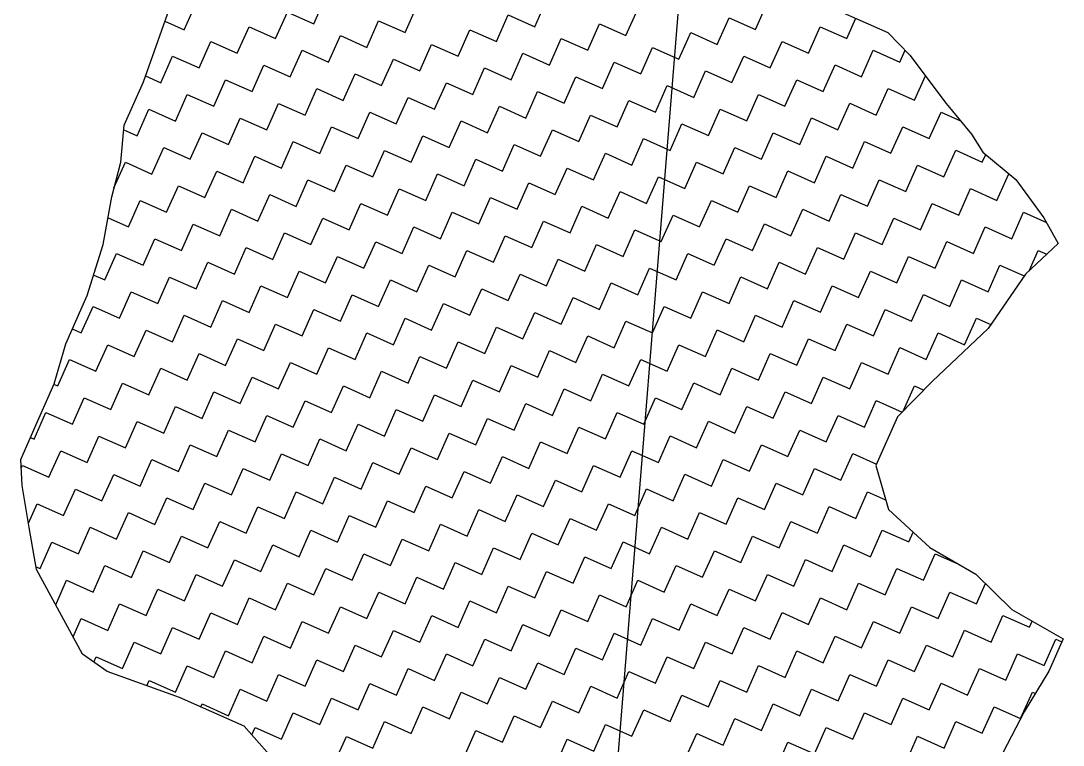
# Model space of a CAD drawing. Header units: metres. Extents: x 279553 to 281500, y 2029848 to 2031565.
# Drawn here: x 279960.3 to 280187.4, y 2030574.2 to 2030732 of the extents above; entities that cross this region are included whole.
import ezdxf

# ---------------------------------------------------------------- set-up
doc = ezdxf.new("R2010")
doc.units = ezdxf.units.M
doc.header["$MEASUREMENT"] = 0
doc.layers.add('POLY_HATCH', color=12, linetype='Continuous')
doc.layers.add('POLY_PARCEL', color=6, linetype='Continuous')

msp = doc.modelspace()

# ---------------------------------------------------------------- linework, layer by layer
at = {"layer": 'POLY_HATCH', "linetype": 'Continuous'}
for p, q in [((279995.95, 2030730.04), (279998.52, 2030735.82)), ((280024.18, 2030731.33), (280026.75, 2030737.1)), ((280072.3, 2030730.69), (280074.86, 2030736.47)), ((280120.42, 2030730.06), (280122.98, 2030735.83)), ((280015.84, 2030728.12), (280018.41, 2030733.89)), ((280018.41, 2030733.89), (280024.18, 2030731.33)), ((280044.07, 2030729.41), (280046.64, 2030735.18)), ((280063.96, 2030727.48), (280066.52, 2030733.26)), ((280066.52, 2030733.26), (280072.3, 2030730.69)), ((280092.19, 2030728.77), (280094.75, 2030734.54)), ((279991.74, 2030731.91), (279995.95, 2030730.04)), ((280035.73, 2030726.2), (280038.3, 2030731.97)), ((280038.3, 2030731.97), (280044.07, 2030729.41)), ((280083.85, 2030725.56), (280086.41, 2030731.33)), ((280086.41, 2030731.33), (280092.19, 2030728.77)), ((280112.08, 2030726.85), (280114.64, 2030732.62)), ((280114.64, 2030732.62), (280120.42, 2030730.06)), ((280140.3, 2030728.13), (280142.26, 2030732.54)), ((280007.5, 2030724.91), (280010.07, 2030730.68)), ((280010.07, 2030730.68), (280015.84, 2030728.12)), ((280027.39, 2030722.99), (280029.96, 2030728.76)), ((280029.96, 2030728.76), (280035.73, 2030726.2)), ((280055.62, 2030724.27), (280058.18, 2030730.05)), ((280058.18, 2030730.05), (280063.96, 2030727.48)), ((280103.74, 2030723.64), (280106.3, 2030729.41)), ((280106.3, 2030729.41), (280112.08, 2030726.85)), ((280131.96, 2030724.92), (280134.53, 2030730.7)), ((280134.53, 2030730.7), (280140.3, 2030728.13)), ((279999.16, 2030721.7), (280001.73, 2030727.48)), ((280001.73, 2030727.48), (280007.5, 2030724.91)), ((280047.28, 2030721.07), (280049.84, 2030726.84)), ((280049.84, 2030726.84), (280055.62, 2030724.27)), ((280075.51, 2030722.35), (280078.07, 2030728.13)), ((280078.07, 2030728.13), (280083.85, 2030725.56)), ((280123.62, 2030721.72), (280126.19, 2030727.49)), ((280126.19, 2030727.49), (280131.96, 2030724.92)), ((279990.82, 2030718.49), (279993.39, 2030724.27)), ((279993.39, 2030724.27), (279999.16, 2030721.7)), ((280019.05, 2030719.78), (280021.62, 2030725.55)), ((280021.62, 2030725.55), (280027.39, 2030722.99)), ((280067.17, 2030719.14), (280069.73, 2030724.92)), ((280069.73, 2030724.92), (280075.51, 2030722.35)), ((280095.4, 2030720.43), (280097.96, 2030726.2)), ((280097.96, 2030726.2), (280103.74, 2030723.64)), ((280115.28, 2030718.51), (280117.85, 2030724.28)), ((280117.85, 2030724.28), (280123.62, 2030721.72)), ((280143.51, 2030719.79), (280146.08, 2030725.57)), ((280146.08, 2030725.57), (280151.85, 2030723)), ((280151.85, 2030723), (280152.99, 2030725.57)), ((280010.71, 2030716.57), (280013.28, 2030722.34)), ((280013.28, 2030722.34), (280019.05, 2030719.78)), ((280038.94, 2030717.86), (280041.5, 2030723.63)), ((280041.5, 2030723.63), (280047.28, 2030721.07)), ((280087.06, 2030717.22), (280089.62, 2030722.99)), ((280089.62, 2030722.99), (280095.4, 2030720.43)), ((280135.17, 2030716.58), (280137.74, 2030722.36)), ((280137.74, 2030722.36), (280143.51, 2030719.79)), ((279987.5, 2030719.97), (279990.82, 2030718.49)), ((280030.6, 2030714.65), (280033.16, 2030720.42)), ((280033.16, 2030720.42), (280038.94, 2030717.86)), ((280058.83, 2030715.93), (280061.39, 2030721.71)), ((280061.39, 2030721.71), (280067.17, 2030719.14)), ((280078.72, 2030714.01), (280081.28, 2030719.79)), ((280081.28, 2030719.79), (280087.06, 2030717.22)), ((280106.94, 2030715.3), (280109.51, 2030721.07)), ((280109.51, 2030721.07), (280115.28, 2030718.51)), ((280155.06, 2030714.66), (280157.43, 2030719.99)), ((280002.37, 2030713.36), (280004.94, 2030719.14)), ((280004.94, 2030719.14), (280010.71, 2030716.57)), ((280022.26, 2030711.44), (280024.83, 2030717.21)), ((280024.83, 2030717.21), (280030.6, 2030714.65)), ((280050.49, 2030712.73), (280053.05, 2030718.5)), ((280053.05, 2030718.5), (280058.83, 2030715.93)), ((280098.6, 2030712.09), (280101.17, 2030717.86)), ((280101.17, 2030717.86), (280106.94, 2030715.3)), ((280126.83, 2030713.38), (280129.4, 2030719.15)), ((280129.4, 2030719.15), (280135.17, 2030716.58)), ((280146.72, 2030711.45), (280149.29, 2030717.23)), ((280149.29, 2030717.23), (280155.06, 2030714.66)), ((279994.03, 2030710.15), (279996.6, 2030715.93)), ((279996.6, 2030715.93), (280002.37, 2030713.36)), ((280042.15, 2030709.52), (280044.71, 2030715.29)), ((280044.71, 2030715.29), (280050.49, 2030712.73)), ((280070.38, 2030710.8), (280072.94, 2030716.58)), ((280072.94, 2030716.58), (280078.72, 2030714.01)), ((280118.49, 2030710.17), (280121.06, 2030715.94)), ((280121.06, 2030715.94), (280126.83, 2030713.38)), ((279985.69, 2030706.94), (279988.26, 2030712.72)), ((279988.26, 2030712.72), (279994.03, 2030710.15)), ((280013.92, 2030708.23), (280016.49, 2030714)), ((280016.49, 2030714), (280022.26, 2030711.44)), ((280062.04, 2030707.59), (280064.6, 2030713.37)), ((280064.6, 2030713.37), (280070.38, 2030710.8)), ((280090.27, 2030708.88), (280092.83, 2030714.65)), ((280092.83, 2030714.65), (280098.6, 2030712.09)), ((280110.15, 2030706.96), (280112.72, 2030712.73)), ((280112.72, 2030712.73), (280118.49, 2030710.17)), ((280138.38, 2030708.24), (280140.95, 2030714.02)), ((280140.95, 2030714.02), (280146.72, 2030711.45)), ((280005.58, 2030705.02), (280008.15, 2030710.8)), ((280008.15, 2030710.8), (280013.92, 2030708.23)), ((280033.81, 2030706.31), (280036.37, 2030712.08)), ((280036.37, 2030712.08), (280042.15, 2030709.52)), ((280081.93, 2030705.67), (280084.49, 2030711.45)), ((280084.49, 2030711.45), (280090.27, 2030708.88)), ((280130.04, 2030705.04), (280132.61, 2030710.81)), ((280132.61, 2030710.81), (280138.38, 2030708.24)), ((280158.27, 2030706.32), (280160.84, 2030712.1)), ((280160.84, 2030712.1), (280165.06, 2030710.22)), ((279982.77, 2030708.24), (279985.69, 2030706.94)), ((280025.47, 2030703.1), (280028.03, 2030708.87)), ((280028.03, 2030708.87), (280033.81, 2030706.31)), ((280053.7, 2030704.39), (280056.26, 2030710.16)), ((280056.26, 2030710.16), (280062.04, 2030707.59)), ((280073.59, 2030702.46), (280076.15, 2030708.24)), ((280076.15, 2030708.24), (280081.93, 2030705.67)), ((280101.81, 2030703.75), (280104.38, 2030709.52)), ((280104.38, 2030709.52), (280110.15, 2030706.96)), ((280149.93, 2030703.11), (280152.5, 2030708.89)), ((280152.5, 2030708.89), (280158.27, 2030706.32)), ((279997.24, 2030701.81), (279999.81, 2030707.59)), ((279999.81, 2030707.59), (280005.58, 2030705.02)), ((280045.36, 2030701.18), (280047.92, 2030706.95)), ((280047.92, 2030706.95), (280053.7, 2030704.39)), ((280093.47, 2030700.54), (280096.04, 2030706.31)), ((280096.04, 2030706.31), (280101.81, 2030703.75)), ((280121.7, 2030701.83), (280124.27, 2030707.6)), ((280124.27, 2030707.6), (280130.04, 2030705.04)), ((279988.9, 2030698.6), (279991.47, 2030704.38)), ((279991.47, 2030704.38), (279997.24, 2030701.81)), ((280017.13, 2030699.89), (280019.69, 2030705.66)), ((280019.69, 2030705.66), (280025.47, 2030703.1)), ((280037.02, 2030697.97), (280039.58, 2030703.74)), ((280039.58, 2030703.74), (280045.36, 2030701.18)), ((280065.25, 2030699.25), (280067.81, 2030705.03)), ((280067.81, 2030705.03), (280073.59, 2030702.46)), ((280113.36, 2030698.62), (280115.93, 2030704.39)), ((280115.93, 2030704.39), (280121.7, 2030701.83)), ((280141.59, 2030699.9), (280144.16, 2030705.68)), ((280144.16, 2030705.68), (280149.93, 2030703.11)), ((280161.48, 2030697.98), (280164.05, 2030703.76)), ((280164.05, 2030703.76), (280169.82, 2030701.19)), ((280008.79, 2030696.68), (280011.35, 2030702.46)), ((280011.35, 2030702.46), (280017.13, 2030699.89)), ((280056.91, 2030696.05), (280059.47, 2030701.82)), ((280059.47, 2030701.82), (280065.25, 2030699.25)), ((280085.13, 2030697.33), (280087.7, 2030703.11)), ((280087.7, 2030703.11), (280093.47, 2030700.54)), ((280133.25, 2030696.7), (280135.82, 2030702.47)), ((280135.82, 2030702.47), (280141.59, 2030699.9)), ((280169.82, 2030701.19), (280170.57, 2030702.87)), ((279980.63, 2030695.56), (279983.13, 2030701.17)), ((279983.13, 2030701.17), (279988.9, 2030698.6)), ((280000.45, 2030693.47), (280003.01, 2030699.25)), ((280003.01, 2030699.25), (280008.79, 2030696.68)), ((280028.68, 2030694.76), (280031.24, 2030700.53)), ((280031.24, 2030700.53), (280037.02, 2030697.97)), ((280076.79, 2030694.12), (280079.36, 2030699.9)), ((280079.36, 2030699.9), (280085.13, 2030697.33)), ((280105.02, 2030695.41), (280107.59, 2030701.18)), ((280107.59, 2030701.18), (280113.36, 2030698.62)), ((280124.91, 2030693.49), (280127.48, 2030699.26)), ((280127.48, 2030699.26), (280133.25, 2030696.7)), ((280153.14, 2030694.77), (280155.71, 2030700.55)), ((280155.71, 2030700.55), (280161.48, 2030697.98)), ((280020.34, 2030691.55), (280022.9, 2030697.32)), ((280022.9, 2030697.32), (280028.68, 2030694.76)), ((280048.57, 2030692.84), (280051.13, 2030698.61)), ((280051.13, 2030698.61), (280056.91, 2030696.05)), ((280096.68, 2030692.2), (280099.25, 2030697.97)), ((280099.25, 2030697.97), (280105.02, 2030695.41)), ((280144.8, 2030691.56), (280147.37, 2030697.34)), ((280147.37, 2030697.34), (280153.14, 2030694.77)), ((280173.03, 2030692.85), (280175.59, 2030698.62)), ((280175.59, 2030698.62), (280175.7, 2030698.58)), ((279992.11, 2030690.26), (279994.67, 2030696.04)), ((279994.67, 2030696.04), (280000.45, 2030693.47)), ((280040.23, 2030689.63), (280042.79, 2030695.4)), ((280042.79, 2030695.4), (280048.57, 2030692.84)), ((280068.45, 2030690.91), (280071.02, 2030696.69)), ((280071.02, 2030696.69), (280076.79, 2030694.12)), ((280088.34, 2030688.99), (280090.91, 2030694.77)), ((280090.91, 2030694.77), (280096.68, 2030692.2)), ((280116.57, 2030690.28), (280119.14, 2030696.05)), ((280119.14, 2030696.05), (280124.91, 2030693.49)), ((280164.69, 2030689.64), (280167.25, 2030695.42)), ((280167.25, 2030695.42), (280173.03, 2030692.85)), ((279983.77, 2030687.06), (279986.33, 2030692.83)), ((279986.33, 2030692.83), (279992.11, 2030690.26)), ((280012, 2030688.34), (280014.56, 2030694.12)), ((280014.56, 2030694.12), (280020.34, 2030691.55)), ((280060.11, 2030687.71), (280062.68, 2030693.48)), ((280062.68, 2030693.48), (280068.45, 2030690.91)), ((280108.23, 2030687.07), (280110.8, 2030692.84)), ((280110.8, 2030692.84), (280116.57, 2030690.28)), ((280136.46, 2030688.36), (280139.03, 2030694.13)), ((280139.03, 2030694.13), (280144.8, 2030691.56)), ((280156.35, 2030686.43), (280158.91, 2030692.21)), ((280158.91, 2030692.21), (280164.69, 2030689.64)), ((280003.66, 2030685.13), (280006.22, 2030690.91)), ((280006.22, 2030690.91), (280012, 2030688.34)), ((280031.89, 2030686.42), (280034.45, 2030692.19)), ((280034.45, 2030692.19), (280040.23, 2030689.63)), ((280051.77, 2030684.5), (280054.34, 2030690.27)), ((280054.34, 2030690.27), (280060.11, 2030687.71)), ((280080, 2030685.78), (280082.57, 2030691.56)), ((280082.57, 2030691.56), (280088.34, 2030688.99)), ((280128.12, 2030685.15), (280130.69, 2030690.92)), ((280130.69, 2030690.92), (280136.46, 2030688.36)), ((280176.24, 2030684.51), (280178.8, 2030690.28)), ((280178.8, 2030690.28), (280183.8, 2030688.07)), ((279979.33, 2030689.03), (279983.77, 2030687.06)), ((279995.32, 2030681.92), (279997.88, 2030687.7)), ((279997.88, 2030687.7), (280003.66, 2030685.13)), ((280023.55, 2030683.21), (280026.11, 2030688.98)), ((280026.11, 2030688.98), (280031.89, 2030686.42)), ((280071.66, 2030682.57), (280074.23, 2030688.35)), ((280074.23, 2030688.35), (280080, 2030685.78)), ((280099.89, 2030683.86), (280102.46, 2030689.63)), ((280102.46, 2030689.63), (280108.23, 2030687.07)), ((280119.78, 2030681.94), (280122.35, 2030687.71)), ((280122.35, 2030687.71), (280128.12, 2030685.15)), ((280148.01, 2030683.22), (280150.57, 2030689)), ((280150.57, 2030689), (280156.35, 2030686.43)), ((280015.21, 2030680), (280017.77, 2030685.78)), ((280017.77, 2030685.78), (280023.55, 2030683.21)), ((280043.43, 2030681.29), (280046, 2030687.06)), ((280046, 2030687.06), (280051.77, 2030684.5)), ((280091.55, 2030680.65), (280094.12, 2030686.43)), ((280094.12, 2030686.43), (280099.89, 2030683.86)), ((280139.67, 2030680.02), (280142.23, 2030685.79)), ((280142.23, 2030685.79), (280148.01, 2030683.22)), ((280167.9, 2030681.3), (280170.46, 2030687.08)), ((280170.46, 2030687.08), (280176.24, 2030684.51)), ((279986.98, 2030678.72), (279989.54, 2030684.49)), ((279989.54, 2030684.49), (279995.32, 2030681.92)), ((280035.09, 2030678.08), (280037.66, 2030683.85)), ((280037.66, 2030683.85), (280043.43, 2030681.29)), ((280063.32, 2030679.37), (280065.89, 2030685.14)), ((280065.89, 2030685.14), (280071.66, 2030682.57)), ((280083.21, 2030677.44), (280085.78, 2030683.22)), ((280085.78, 2030683.22), (280091.55, 2030680.65)), ((280111.44, 2030678.73), (280114.01, 2030684.5)), ((280114.01, 2030684.5), (280119.78, 2030681.94)), ((280159.56, 2030678.09), (280162.12, 2030683.87)), ((280162.12, 2030683.87), (280167.9, 2030681.3)), ((279978.64, 2030675.51), (279981.2, 2030681.28)), ((279981.2, 2030681.28), (279986.98, 2030678.72)), ((280006.87, 2030676.79), (280009.43, 2030682.57)), ((280009.43, 2030682.57), (280015.21, 2030680)), ((280054.98, 2030676.16), (280057.55, 2030681.93)), ((280057.55, 2030681.93), (280063.32, 2030679.37)), ((280103.1, 2030675.52), (280105.67, 2030681.29)), ((280105.67, 2030681.29), (280111.44, 2030678.73)), ((280131.33, 2030676.81), (280133.89, 2030682.58)), ((280133.89, 2030682.58), (280139.67, 2030680.02)), ((280180.09, 2030677.63), (280182.01, 2030681.95)), ((280182.01, 2030681.95), (280183.86, 2030681.12)), ((279998.53, 2030673.58), (280001.09, 2030679.36)), ((280001.09, 2030679.36), (280006.87, 2030676.79)), ((280026.75, 2030674.87), (280029.32, 2030680.64)), ((280029.32, 2030680.64), (280035.09, 2030678.08)), ((280046.64, 2030672.95), (280049.21, 2030678.72)), ((280049.21, 2030678.72), (280054.98, 2030676.16)), ((280074.87, 2030674.23), (280077.44, 2030680.01)), ((280077.44, 2030680.01), (280083.21, 2030677.44)), ((280122.99, 2030673.6), (280125.55, 2030679.37)), ((280125.55, 2030679.37), (280131.33, 2030676.81)), ((280151.22, 2030674.88), (280153.78, 2030680.66)), ((280153.78, 2030680.66), (280159.56, 2030678.09)), ((280171.11, 2030672.96), (280173.67, 2030678.74)), ((280173.67, 2030678.74), (280178.93, 2030676.4)), ((279976.21, 2030676.59), (279978.64, 2030675.51)), ((280018.41, 2030671.66), (280020.98, 2030677.44)), ((280020.98, 2030677.44), (280026.75, 2030674.87)), ((280066.53, 2030671.03), (280069.1, 2030676.8)), ((280069.1, 2030676.8), (280074.87, 2030674.23)), ((280094.76, 2030672.31), (280097.33, 2030678.09)), ((280097.33, 2030678.09), (280103.1, 2030675.52)), ((280142.88, 2030671.68), (280145.44, 2030677.45)), ((280145.44, 2030677.45), (280151.22, 2030674.88)), ((279990.19, 2030670.38), (279992.75, 2030676.15)), ((279992.75, 2030676.15), (279998.53, 2030673.58)), ((280010.07, 2030668.45), (280012.64, 2030674.23)), ((280012.64, 2030674.23), (280018.41, 2030671.66)), ((280038.3, 2030669.74), (280040.87, 2030675.51)), ((280040.87, 2030675.51), (280046.64, 2030672.95)), ((280086.42, 2030669.1), (280088.99, 2030674.88)), ((280088.99, 2030674.88), (280094.76, 2030672.31)), ((280114.65, 2030670.39), (280117.21, 2030676.16)), ((280117.21, 2030676.16), (280122.99, 2030673.6)), ((280134.54, 2030668.47), (280137.1, 2030674.24)), ((280137.1, 2030674.24), (280142.88, 2030671.68)), ((280162.77, 2030669.75), (280165.33, 2030675.53)), ((280165.33, 2030675.53), (280171.11, 2030672.96)), ((279981.85, 2030667.17), (279984.41, 2030672.94)), ((279984.41, 2030672.94), (279990.19, 2030670.38)), ((280029.96, 2030666.53), (280032.53, 2030672.31)), ((280032.53, 2030672.31), (280038.3, 2030669.74)), ((280058.19, 2030667.82), (280060.76, 2030673.59)), ((280060.76, 2030673.59), (280066.53, 2030671.03)), ((280106.31, 2030667.18), (280108.87, 2030672.96)), ((280108.87, 2030672.96), (280114.65, 2030670.39)), ((280154.43, 2030666.54), (280156.99, 2030672.32)), ((280156.99, 2030672.32), (280162.77, 2030669.75)), ((279973.51, 2030663.96), (279976.07, 2030669.73)), ((279976.07, 2030669.73), (279981.85, 2030667.17)), ((280001.73, 2030665.24), (280004.3, 2030671.02)), ((280004.3, 2030671.02), (280010.07, 2030668.45)), ((280049.85, 2030664.61), (280052.42, 2030670.38)), ((280052.42, 2030670.38), (280058.19, 2030667.82)), ((280078.08, 2030665.89), (280080.65, 2030671.67)), ((280080.65, 2030671.67), (280086.42, 2030669.1)), ((280097.97, 2030663.97), (280100.53, 2030669.75)), ((280100.53, 2030669.75), (280106.31, 2030667.18)), ((280126.2, 2030665.26), (280128.76, 2030671.03)), ((280128.76, 2030671.03), (280134.54, 2030668.47)), ((279993.39, 2030662.04), (279995.96, 2030667.81)), ((279995.96, 2030667.81), (280001.73, 2030665.24)), ((280021.62, 2030663.32), (280024.19, 2030669.1)), ((280024.19, 2030669.1), (280029.96, 2030666.53)), ((280069.74, 2030662.69), (280072.31, 2030668.46)), ((280072.31, 2030668.46), (280078.08, 2030665.89)), ((280117.86, 2030662.05), (280120.42, 2030667.82)), ((280120.42, 2030667.82), (280126.2, 2030665.26)), ((280146.09, 2030663.34), (280148.65, 2030669.11)), ((280148.65, 2030669.11), (280154.43, 2030666.54)), ((280013.28, 2030660.11), (280015.85, 2030665.89)), ((280015.85, 2030665.89), (280021.62, 2030663.32)), ((280041.51, 2030661.4), (280044.08, 2030667.17)), ((280044.08, 2030667.17), (280049.85, 2030664.61)), ((280061.4, 2030659.48), (280063.97, 2030665.25)), ((280063.97, 2030665.25), (280069.74, 2030662.69)), ((280089.63, 2030660.76), (280092.19, 2030666.54)), ((280092.19, 2030666.54), (280097.97, 2030663.97)), ((280137.75, 2030660.13), (280140.31, 2030665.9)), ((280140.31, 2030665.9), (280146.09, 2030663.34)), ((280165.97, 2030661.41), (280168.54, 2030667.19)), ((280168.54, 2030667.19), (280171.7, 2030665.78)), ((279971.55, 2030664.83), (279973.51, 2030663.96)), ((279985.05, 2030658.83), (279987.62, 2030664.6)), ((279987.62, 2030664.6), (279993.39, 2030662.04)), ((280004.94, 2030656.9), (280007.51, 2030662.68)), ((280007.51, 2030662.68), (280013.28, 2030660.11)), ((280033.17, 2030658.19), (280035.74, 2030663.97)), ((280035.74, 2030663.97), (280041.51, 2030661.4)), ((280081.29, 2030657.55), (280083.85, 2030663.33)), ((280083.85, 2030663.33), (280089.63, 2030660.76)), ((280109.52, 2030658.84), (280112.08, 2030664.62)), ((280112.08, 2030664.62), (280117.86, 2030662.05)), ((280129.41, 2030656.92), (280131.97, 2030662.69)), ((280131.97, 2030662.69), (280137.75, 2030660.13)), ((280157.63, 2030658.2), (280160.2, 2030663.98)), ((280160.2, 2030663.98), (280165.97, 2030661.41)), ((279976.71, 2030655.62), (279979.28, 2030661.39)), ((279979.28, 2030661.39), (279985.05, 2030658.83)), ((280024.83, 2030654.98), (280027.4, 2030660.76)), ((280027.4, 2030660.76), (280033.17, 2030658.19)), ((280053.06, 2030656.27), (280055.63, 2030662.04)), ((280055.63, 2030662.04), (280061.4, 2030659.48)), ((280101.18, 2030655.63), (280103.74, 2030661.41)), ((280103.74, 2030661.41), (280109.52, 2030658.84)), ((280149.29, 2030655), (280151.86, 2030660.77)), ((280151.86, 2030660.77), (280157.63, 2030658.2)), ((279968.37, 2030652.41), (279970.94, 2030658.18)), ((279970.94, 2030658.18), (279976.71, 2030655.62)), ((279996.6, 2030653.7), (279999.17, 2030659.47)), ((279999.17, 2030659.47), (280004.94, 2030656.9)), ((280044.72, 2030653.06), (280047.29, 2030658.83)), ((280047.29, 2030658.83), (280053.06, 2030656.27)), ((280072.95, 2030654.35), (280075.51, 2030660.12)), ((280075.51, 2030660.12), (280081.29, 2030657.55)), ((280092.84, 2030652.42), (280095.4, 2030658.2)), ((280095.4, 2030658.2), (280101.18, 2030655.63)), ((280121.07, 2030653.71), (280123.63, 2030659.48)), ((280123.63, 2030659.48), (280129.41, 2030656.92)), ((279988.26, 2030650.49), (279990.83, 2030656.26)), ((279990.83, 2030656.26), (279996.6, 2030653.7)), ((280016.49, 2030651.77), (280019.06, 2030657.55)), ((280019.06, 2030657.55), (280024.83, 2030654.98)), ((280064.61, 2030651.14), (280067.17, 2030656.91)), ((280067.17, 2030656.91), (280072.95, 2030654.35)), ((280112.73, 2030650.5), (280115.29, 2030656.28)), ((280115.29, 2030656.28), (280121.07, 2030653.71)), ((280140.95, 2030651.79), (280143.52, 2030657.56)), ((280143.52, 2030657.56), (280149.29, 2030655)), ((280008.15, 2030648.56), (280010.72, 2030654.34)), ((280010.72, 2030654.34), (280016.49, 2030651.77)), ((280036.38, 2030649.85), (280038.95, 2030655.63)), ((280038.95, 2030655.63), (280044.72, 2030653.06)), ((280056.27, 2030647.93), (280058.83, 2030653.7)), ((280058.83, 2030653.7), (280064.61, 2030651.14)), ((280084.5, 2030649.21), (280087.06, 2030654.99)), ((280087.06, 2030654.99), (280092.84, 2030652.42)), ((280132.61, 2030648.58), (280135.18, 2030654.35)), ((280135.18, 2030654.35), (280140.95, 2030651.79)), ((279967.59, 2030652.76), (279968.37, 2030652.41)), ((279979.92, 2030647.28), (279982.49, 2030653.05)), ((279982.49, 2030653.05), (279988.26, 2030650.49)), ((280028.04, 2030646.64), (280030.61, 2030652.42)), ((280030.61, 2030652.42), (280036.38, 2030649.85)), ((280076.16, 2030646.01), (280078.72, 2030651.78)), ((280078.72, 2030651.78), (280084.5, 2030649.21)), ((280104.39, 2030647.29), (280106.95, 2030653.07)), ((280106.95, 2030653.07), (280112.73, 2030650.5)), ((280152.68, 2030647.04), (280155.07, 2030652.43)), ((280155.07, 2030652.43), (280157.09, 2030651.53)), ((279971.58, 2030644.07), (279974.15, 2030649.84)), ((279974.15, 2030649.84), (279979.92, 2030647.28)), ((279999.81, 2030645.36), (280002.38, 2030651.13)), ((280002.38, 2030651.13), (280008.15, 2030648.56)), ((280019.7, 2030643.43), (280022.27, 2030649.21)), ((280022.27, 2030649.21), (280028.04, 2030646.64)), ((280047.93, 2030644.72), (280050.49, 2030650.49)), ((280050.49, 2030650.49), (280056.27, 2030647.93)), ((280096.05, 2030644.08), (280098.61, 2030649.86)), ((280098.61, 2030649.86), (280104.39, 2030647.29)), ((280124.27, 2030645.37), (280126.84, 2030651.14)), ((280126.84, 2030651.14), (280132.61, 2030648.58)), ((280144.16, 2030643.45), (280146.73, 2030649.22)), ((280146.73, 2030649.22), (280152.36, 2030646.72)), ((279991.47, 2030642.15), (279994.04, 2030647.92)), ((279994.04, 2030647.92), (279999.81, 2030645.36)), ((280039.59, 2030641.51), (280042.15, 2030647.29)), ((280042.15, 2030647.29), (280047.93, 2030644.72)), ((280067.82, 2030642.8), (280070.38, 2030648.57)), ((280070.38, 2030648.57), (280076.16, 2030646.01)), ((280115.93, 2030642.16), (280118.5, 2030647.94)), ((280118.5, 2030647.94), (280124.27, 2030645.37)), ((279963.24, 2030640.86), (279965.81, 2030646.64)), ((279965.81, 2030646.64), (279971.58, 2030644.07)), ((279983.13, 2030638.94), (279985.7, 2030644.71)), ((279985.7, 2030644.71), (279991.47, 2030642.15)), ((280011.36, 2030640.22), (280013.93, 2030646)), ((280013.93, 2030646), (280019.7, 2030643.43)), ((280059.48, 2030639.59), (280062.04, 2030645.36)), ((280062.04, 2030645.36), (280067.82, 2030642.8)), ((280087.71, 2030640.87), (280090.27, 2030646.65)), ((280090.27, 2030646.65), (280096.05, 2030644.08)), ((280107.59, 2030638.95), (280110.16, 2030644.73)), ((280110.16, 2030644.73), (280115.93, 2030642.16)), ((280135.82, 2030640.24), (280138.39, 2030646.01)), ((280138.39, 2030646.01), (280144.16, 2030643.45)), ((280003.02, 2030637.02), (280005.59, 2030642.79)), ((280005.59, 2030642.79), (280011.36, 2030640.22)), ((280031.25, 2030638.3), (280033.82, 2030644.08)), ((280033.82, 2030644.08), (280039.59, 2030641.51)), ((280079.37, 2030637.67), (280081.93, 2030643.44)), ((280081.93, 2030643.44), (280087.71, 2030640.87)), ((280127.48, 2030637.03), (280130.05, 2030642.8)), ((280130.05, 2030642.8), (280135.82, 2030640.24)), ((279962.46, 2030641.21), (279963.24, 2030640.86)), ((279974.79, 2030635.73), (279977.36, 2030641.5)), ((279977.36, 2030641.5), (279983.13, 2030638.94)), ((280022.91, 2030635.09), (280025.48, 2030640.87)), ((280025.48, 2030640.87), (280031.25, 2030638.3)), ((280051.14, 2030636.38), (280053.7, 2030642.15)), ((280053.7, 2030642.15), (280059.48, 2030639.59)), ((280071.03, 2030634.46), (280073.59, 2030640.23)), ((280073.59, 2030640.23), (280079.37, 2030637.67)), ((280099.26, 2030635.74), (280101.82, 2030641.52)), ((280101.82, 2030641.52), (280107.59, 2030638.95)), ((279966.45, 2030632.52), (279969.02, 2030638.3)), ((279969.02, 2030638.3), (279974.79, 2030635.73)), ((279994.68, 2030633.81), (279997.25, 2030639.58)), ((279997.25, 2030639.58), (280003.02, 2030637.02)), ((280042.8, 2030633.17), (280045.36, 2030638.95)), ((280045.36, 2030638.95), (280051.14, 2030636.38)), ((280090.92, 2030632.53), (280093.48, 2030638.31)), ((280093.48, 2030638.31), (280099.26, 2030635.74)), ((280119.14, 2030633.82), (280121.71, 2030639.6)), ((280121.71, 2030639.6), (280127.48, 2030637.03)), ((279986.34, 2030630.6), (279988.91, 2030636.37)), ((279988.91, 2030636.37), (279994.68, 2030633.81)), ((280014.57, 2030631.88), (280017.14, 2030637.66)), ((280017.14, 2030637.66), (280022.91, 2030635.09)), ((280034.46, 2030629.96), (280037.02, 2030635.74)), ((280037.02, 2030635.74), (280042.8, 2030633.17)), ((280062.69, 2030631.25), (280065.25, 2030637.02)), ((280065.25, 2030637.02), (280071.03, 2030634.46)), ((280110.8, 2030630.61), (280113.37, 2030636.39)), ((280113.37, 2030636.39), (280119.14, 2030633.82)), ((280139.03, 2030631.9), (280141.6, 2030637.67)), ((280141.6, 2030637.67), (280146.75, 2030635.38)), ((279960.43, 2030634.52), (279960.68, 2030635.09)), ((279960.68, 2030635.09), (279966.45, 2030632.52)), ((279978, 2030627.39), (279980.57, 2030633.16)), ((279980.57, 2030633.16), (279986.34, 2030630.6)), ((280006.23, 2030628.68), (280008.8, 2030634.45)), ((280008.8, 2030634.45), (280014.57, 2030631.88)), ((280054.35, 2030628.04), (280056.91, 2030633.81)), ((280056.91, 2030633.81), (280062.69, 2030631.25)), ((280082.58, 2030629.33), (280085.14, 2030635.1)), ((280085.14, 2030635.1), (280090.92, 2030632.53)), ((280102.46, 2030627.4), (280105.03, 2030633.18)), ((280105.03, 2030633.18), (280110.8, 2030630.61)), ((280130.69, 2030628.69), (280133.26, 2030634.46)), ((280133.26, 2030634.46), (280139.03, 2030631.9)), ((279997.89, 2030625.47), (280000.46, 2030631.24)), ((280000.46, 2030631.24), (280006.23, 2030628.68)), ((280026.12, 2030626.75), (280028.68, 2030632.53)), ((280028.68, 2030632.53), (280034.46, 2030629.96)), ((280074.24, 2030626.12), (280076.8, 2030631.89)), ((280076.8, 2030631.89), (280082.58, 2030629.33)), ((280122.35, 2030625.48), (280124.92, 2030631.26)), ((280124.92, 2030631.26), (280130.69, 2030628.69)), ((279969.66, 2030624.18), (279972.23, 2030629.96)), ((279972.23, 2030629.96), (279978, 2030627.39)), ((280017.78, 2030623.54), (280020.34, 2030629.32)), ((280020.34, 2030629.32), (280026.12, 2030626.75)), ((280046.01, 2030624.83), (280048.57, 2030630.61)), ((280048.57, 2030630.61), (280054.35, 2030628.04)), ((280065.9, 2030622.91), (280068.46, 2030628.68)), ((280068.46, 2030628.68), (280074.24, 2030626.12)), ((280094.12, 2030624.19), (280096.69, 2030629.97)), ((280096.69, 2030629.97), (280102.46, 2030627.4)), ((280142.24, 2030623.56), (280144.81, 2030629.33)), ((280144.81, 2030629.33), (280148.77, 2030627.57)), ((279962.01, 2030622.52), (279963.89, 2030626.75)), ((279963.89, 2030626.75), (279969.66, 2030624.18)), ((279989.55, 2030622.26), (279992.12, 2030628.03)), ((279992.12, 2030628.03), (279997.89, 2030625.47)), ((280037.67, 2030621.62), (280040.23, 2030627.4)), ((280040.23, 2030627.4), (280046.01, 2030624.83)), ((280085.78, 2030620.99), (280088.35, 2030626.76)), ((280088.35, 2030626.76), (280094.12, 2030624.19)), ((280114.01, 2030622.27), (280116.58, 2030628.05)), ((280116.58, 2030628.05), (280122.35, 2030625.48)), ((279981.21, 2030619.05), (279983.78, 2030624.82)), ((279983.78, 2030624.82), (279989.55, 2030622.26)), ((280009.44, 2030620.34), (280012, 2030626.11)), ((280012, 2030626.11), (280017.78, 2030623.54)), ((280029.33, 2030618.41), (280031.89, 2030624.19)), ((280031.89, 2030624.19), (280037.67, 2030621.62)), ((280057.56, 2030619.7), (280060.12, 2030625.47)), ((280060.12, 2030625.47), (280065.9, 2030622.91)), ((280105.67, 2030619.06), (280108.24, 2030624.84)), ((280108.24, 2030624.84), (280114.01, 2030622.27)), ((280133.9, 2030620.35), (280136.47, 2030626.12)), ((280136.47, 2030626.12), (280142.24, 2030623.56)), ((280001.1, 2030617.13), (280003.66, 2030622.9)), ((280003.66, 2030622.9), (280009.44, 2030620.34)), ((280049.22, 2030616.49), (280051.78, 2030622.27)), ((280051.78, 2030622.27), (280057.56, 2030619.7)), ((280077.44, 2030617.78), (280080.01, 2030623.55)), ((280080.01, 2030623.55), (280085.78, 2030620.99)), ((280125.56, 2030617.14), (280128.13, 2030622.92)), ((280128.13, 2030622.92), (280133.9, 2030620.35)), ((279972.87, 2030615.84), (279975.44, 2030621.62)), ((279975.44, 2030621.62), (279981.21, 2030619.05)), ((279992.76, 2030613.92), (279995.32, 2030619.69)), ((279995.32, 2030619.69), (280001.1, 2030617.13)), ((280020.99, 2030615.2), (280023.55, 2030620.98)), ((280023.55, 2030620.98), (280029.33, 2030618.41)), ((280069.1, 2030614.57), (280071.67, 2030620.34)), ((280071.67, 2030620.34), (280077.44, 2030617.78)), ((280097.33, 2030615.85), (280099.9, 2030621.63)), ((280099.9, 2030621.63), (280105.67, 2030619.06)), ((280117.22, 2030613.93), (280119.79, 2030619.71)), ((280119.79, 2030619.71), (280125.56, 2030617.14)), ((280145.45, 2030615.22), (280148.02, 2030620.99)), ((280148.02, 2030620.99), (280153.79, 2030618.43)), ((280153.79, 2030618.43), (280154.74, 2030620.57)), ((279964.53, 2030612.63), (279967.1, 2030618.41)), ((279967.1, 2030618.41), (279972.87, 2030615.84)), ((280012.65, 2030612), (280015.21, 2030617.77)), ((280015.21, 2030617.77), (280020.99, 2030615.2)), ((280040.88, 2030613.28), (280043.44, 2030619.06)), ((280043.44, 2030619.06), (280049.22, 2030616.49)), ((280088.99, 2030612.65), (280091.56, 2030618.42)), ((280091.56, 2030618.42), (280097.33, 2030615.85)), ((280137.11, 2030612.01), (280139.68, 2030617.78)), ((280139.68, 2030617.78), (280145.45, 2030615.22)), ((279984.42, 2030610.71), (279986.98, 2030616.48)), ((279986.98, 2030616.48), (279992.76, 2030613.92)), ((280032.54, 2030610.07), (280035.1, 2030615.85)), ((280035.1, 2030615.85), (280040.88, 2030613.28)), ((280060.76, 2030611.36), (280063.33, 2030617.13)), ((280063.33, 2030617.13), (280069.1, 2030614.57)), ((280080.65, 2030609.44), (280083.22, 2030615.21)), ((280083.22, 2030615.21), (280088.99, 2030612.65)), ((280108.88, 2030610.72), (280111.45, 2030616.5)), ((280111.45, 2030616.5), (280117.22, 2030613.93)), ((280157, 2030610.09), (280159.56, 2030615.86)), ((280159.56, 2030615.86), (280164.53, 2030613.66)), ((279963.64, 2030613.03), (279964.53, 2030612.63)), ((279976.08, 2030607.5), (279978.64, 2030613.28)), ((279978.64, 2030613.28), (279984.42, 2030610.71)), ((280004.31, 2030608.79), (280006.87, 2030614.56)), ((280006.87, 2030614.56), (280012.65, 2030612)), ((280052.42, 2030608.15), (280054.99, 2030613.93)), ((280054.99, 2030613.93), (280060.76, 2030611.36)), ((280100.54, 2030607.52), (280103.11, 2030613.29)), ((280103.11, 2030613.29), (280108.88, 2030610.72)), ((280128.77, 2030608.8), (280131.34, 2030614.58)), ((280131.34, 2030614.58), (280137.11, 2030612.01)), ((279995.97, 2030605.58), (279998.53, 2030611.35)), ((279998.53, 2030611.35), (280004.31, 2030608.79)), ((280024.2, 2030606.87), (280026.76, 2030612.64)), ((280026.76, 2030612.64), (280032.54, 2030610.07)), ((280044.08, 2030604.94), (280046.65, 2030610.72)), ((280046.65, 2030610.72), (280052.42, 2030608.15)), ((280072.31, 2030606.23), (280074.88, 2030612)), ((280074.88, 2030612), (280080.65, 2030609.44)), ((280120.43, 2030605.59), (280123, 2030611.37)), ((280123, 2030611.37), (280128.77, 2030608.8)), ((280148.66, 2030606.88), (280151.22, 2030612.65)), ((280151.22, 2030612.65), (280157, 2030610.09)), ((279967.93, 2030604.72), (279970.3, 2030610.07)), ((279970.3, 2030610.07), (279976.08, 2030607.5)), ((280015.86, 2030603.66), (280018.42, 2030609.43)), ((280018.42, 2030609.43), (280024.2, 2030606.87)), ((280063.97, 2030603.02), (280066.54, 2030608.79)), ((280066.54, 2030608.79), (280072.31, 2030606.23)), ((280092.2, 2030604.31), (280094.77, 2030610.08)), ((280094.77, 2030610.08), (280100.54, 2030607.52)), ((280140.32, 2030603.67), (280142.88, 2030609.44)), ((280142.88, 2030609.44), (280148.66, 2030606.88)), ((280168.55, 2030604.96), (280170.49, 2030609.34)), ((279987.63, 2030602.37), (279990.19, 2030608.14)), ((279990.19, 2030608.14), (279995.97, 2030605.58)), ((280007.52, 2030600.45), (280010.08, 2030606.22)), ((280010.08, 2030606.22), (280015.86, 2030603.66)), ((280035.74, 2030601.73), (280038.31, 2030607.51)), ((280038.31, 2030607.51), (280044.08, 2030604.94)), ((280083.86, 2030601.1), (280086.43, 2030606.87)), ((280086.43, 2030606.87), (280092.2, 2030604.31)), ((280112.09, 2030602.38), (280114.66, 2030608.16)), ((280114.66, 2030608.16), (280120.43, 2030605.59)), ((280131.98, 2030600.46), (280134.54, 2030606.24)), ((280134.54, 2030606.24), (280140.32, 2030603.67)), ((280160.21, 2030601.75), (280162.77, 2030607.52)), ((280162.77, 2030607.52), (280168.55, 2030604.96)), ((279979.29, 2030599.16), (279981.85, 2030604.94)), ((279981.85, 2030604.94), (279987.63, 2030602.37)), ((280027.4, 2030598.53), (280029.97, 2030604.3)), ((280029.97, 2030604.3), (280035.74, 2030601.73)), ((280055.63, 2030599.81), (280058.2, 2030605.59)), ((280058.2, 2030605.59), (280063.97, 2030603.02)), ((280075.52, 2030597.89), (280078.09, 2030603.66)), ((280078.09, 2030603.66), (280083.86, 2030601.1)), ((280103.75, 2030599.18), (280106.32, 2030604.95)), ((280106.32, 2030604.95), (280112.09, 2030602.38)), ((280151.87, 2030598.54), (280154.43, 2030604.31)), ((280154.43, 2030604.31), (280160.21, 2030601.75)), ((279971.73, 2030597.72), (279973.51, 2030601.73)), ((279973.51, 2030601.73), (279979.29, 2030599.16)), ((279999.18, 2030597.24), (280001.74, 2030603.01)), ((280001.74, 2030603.01), (280007.52, 2030600.45)), ((280047.29, 2030596.6), (280049.86, 2030602.38)), ((280049.86, 2030602.38), (280055.63, 2030599.81)), ((280095.41, 2030595.97), (280097.98, 2030601.74)), ((280097.98, 2030601.74), (280103.75, 2030599.18)), ((280123.64, 2030597.25), (280126.2, 2030603.03)), ((280126.2, 2030603.03), (280131.98, 2030600.46)), ((280171.76, 2030596.62), (280174.32, 2030602.39)), ((280174.32, 2030602.39), (280180.1, 2030599.83)), ((279990.84, 2030594.03), (279993.4, 2030599.8)), ((279993.4, 2030599.8), (279999.18, 2030597.24)), ((280019.06, 2030595.32), (280021.63, 2030601.09)), ((280021.63, 2030601.09), (280027.4, 2030598.53)), ((280038.95, 2030593.39), (280041.52, 2030599.17)), ((280041.52, 2030599.17), (280047.29, 2030596.6)), ((280067.18, 2030594.68), (280069.75, 2030600.45)), ((280069.75, 2030600.45), (280075.52, 2030597.89)), ((280115.3, 2030594.04), (280117.86, 2030599.82)), ((280117.86, 2030599.82), (280123.64, 2030597.25)), ((280143.53, 2030595.33), (280146.09, 2030601.1)), ((280146.09, 2030601.1), (280151.87, 2030598.54)), ((280163.42, 2030593.41), (280165.98, 2030599.18)), ((280165.98, 2030599.18), (280171.76, 2030596.62)), ((280180.1, 2030599.83), (280180.69, 2030601.16)), ((280010.72, 2030592.11), (280013.29, 2030597.88)), ((280013.29, 2030597.88), (280019.06, 2030595.32)), ((280058.84, 2030591.47), (280061.41, 2030597.25)), ((280061.41, 2030597.25), (280067.18, 2030594.68)), ((280087.07, 2030592.76), (280089.64, 2030598.53)), ((280089.64, 2030598.53), (280095.41, 2030595.97)), ((280135.19, 2030592.12), (280137.75, 2030597.9)), ((280137.75, 2030597.9), (280143.53, 2030595.33)), ((280183.3, 2030591.49), (280185.87, 2030597.26)), ((280185.87, 2030597.26), (280187.17, 2030596.68)), ((279982.5, 2030590.82), (279985.06, 2030596.6)), ((279985.06, 2030596.6), (279990.84, 2030594.03)), ((280002.38, 2030588.9), (280004.95, 2030594.67)), ((280004.95, 2030594.67), (280010.72, 2030592.11)), ((280030.61, 2030590.19), (280033.18, 2030595.96)), ((280033.18, 2030595.96), (280038.95, 2030593.39)), ((280078.73, 2030589.55), (280081.3, 2030595.32)), ((280081.3, 2030595.32), (280087.07, 2030592.76)), ((280106.96, 2030590.84), (280109.52, 2030596.61)), ((280109.52, 2030596.61), (280115.3, 2030594.04)), ((280126.85, 2030588.91), (280129.41, 2030594.69)), ((280129.41, 2030594.69), (280135.19, 2030592.12)), ((280155.08, 2030590.2), (280157.64, 2030595.97)), ((280157.64, 2030595.97), (280163.42, 2030593.41)), ((279976.21, 2030592.23), (279976.72, 2030593.39)), ((279976.72, 2030593.39), (279982.5, 2030590.82)), ((280022.27, 2030586.98), (280024.84, 2030592.75)), ((280024.84, 2030592.75), (280030.61, 2030590.19)), ((280050.5, 2030588.26), (280053.07, 2030594.04)), ((280053.07, 2030594.04), (280058.84, 2030591.47)), ((280098.62, 2030587.63), (280101.18, 2030593.4)), ((280101.18, 2030593.4), (280106.96, 2030590.84)), ((280146.74, 2030586.99), (280149.3, 2030592.76)), ((280149.3, 2030592.76), (280155.08, 2030590.2)), ((280174.96, 2030588.28), (280177.53, 2030594.05)), ((280177.53, 2030594.05), (280183.3, 2030591.49)), ((279994.04, 2030585.69), (279996.61, 2030591.46)), ((279996.61, 2030591.46), (280002.38, 2030588.9)), ((280042.16, 2030585.05), (280044.73, 2030590.83)), ((280044.73, 2030590.83), (280050.5, 2030588.26)), ((280070.39, 2030586.34), (280072.96, 2030592.11)), ((280072.96, 2030592.11), (280078.73, 2030589.55)), ((280090.28, 2030584.42), (280092.84, 2030590.19)), ((280092.84, 2030590.19), (280098.62, 2030587.63)), ((280118.51, 2030585.7), (280121.07, 2030591.48)), ((280121.07, 2030591.48), (280126.85, 2030588.91)), ((280166.62, 2030585.07), (280169.19, 2030590.84)), ((280169.19, 2030590.84), (280174.96, 2030588.28)), ((279987.76, 2030587.1), (279988.27, 2030588.26)), ((279988.27, 2030588.26), (279994.04, 2030585.69)), ((280013.93, 2030583.77), (280016.5, 2030589.54)), ((280016.5, 2030589.54), (280022.27, 2030586.98)), ((280062.05, 2030583.13), (280064.62, 2030588.91)), ((280064.62, 2030588.91), (280070.39, 2030586.34)), ((280110.17, 2030582.5), (280112.73, 2030588.27)), ((280112.73, 2030588.27), (280118.51, 2030585.7)), ((280138.4, 2030583.78), (280140.96, 2030589.56)), ((280140.96, 2030589.56), (280146.74, 2030586.99)), ((280005.59, 2030580.56), (280008.16, 2030586.33)), ((280008.16, 2030586.33), (280013.93, 2030583.77)), ((280033.82, 2030581.85), (280036.39, 2030587.62)), ((280036.39, 2030587.62), (280042.16, 2030585.05)), ((280053.71, 2030579.92), (280056.28, 2030585.7)), ((280056.28, 2030585.7), (280062.05, 2030583.13)), ((280081.94, 2030581.21), (280084.5, 2030586.98)), ((280084.5, 2030586.98), (280090.28, 2030584.42)), ((280130.06, 2030580.57), (280132.62, 2030586.35)), ((280132.62, 2030586.35), (280138.4, 2030583.78)), ((280158.28, 2030581.86), (280160.85, 2030587.63)), ((280160.85, 2030587.63), (280166.62, 2030585.07)), ((280178.17, 2030579.94), (280180.74, 2030585.71)), ((280180.74, 2030585.71), (280181.39, 2030585.42)), ((280025.48, 2030578.64), (280028.05, 2030584.41)), ((280028.05, 2030584.41), (280033.82, 2030581.85)), ((280073.6, 2030578), (280076.16, 2030583.77)), ((280076.16, 2030583.77), (280081.94, 2030581.21)), ((280101.83, 2030579.29), (280104.39, 2030585.06)), ((280104.39, 2030585.06), (280110.17, 2030582.5)), ((280149.94, 2030578.65), (280152.51, 2030584.42)), ((280152.51, 2030584.42), (280158.28, 2030581.86)), ((279999.54, 2030582.5), (279999.82, 2030583.12)), ((279999.82, 2030583.12), (280005.59, 2030580.56)), ((280017.14, 2030575.43), (280019.71, 2030581.2)), ((280019.71, 2030581.2), (280025.48, 2030578.64)), ((280045.37, 2030576.71), (280047.94, 2030582.49)), ((280047.94, 2030582.49), (280053.71, 2030579.92)), ((280093.49, 2030576.08), (280096.05, 2030581.85)), ((280096.05, 2030581.85), (280101.83, 2030579.29)), ((280121.72, 2030577.36), (280124.28, 2030583.14)), ((280124.28, 2030583.14), (280130.06, 2030580.57)), ((280141.6, 2030575.44), (280144.17, 2030581.22)), ((280144.17, 2030581.22), (280149.94, 2030578.65)), ((280169.83, 2030576.73), (280172.4, 2030582.5)), ((280172.4, 2030582.5), (280178.17, 2030579.94)), ((280037.03, 2030573.51), (280039.6, 2030579.28)), ((280039.6, 2030579.28), (280045.37, 2030576.71)), ((280065.26, 2030574.79), (280067.82, 2030580.57)), ((280067.82, 2030580.57), (280073.6, 2030578)), ((280085.15, 2030572.87), (280087.71, 2030578.64)), ((280087.71, 2030578.64), (280093.49, 2030576.08)), ((280113.38, 2030574.16), (280115.94, 2030579.93)), ((280115.94, 2030579.93), (280121.72, 2030577.36)), ((280161.49, 2030573.52), (280164.06, 2030579.29)), ((280164.06, 2030579.29), (280169.83, 2030576.73)), ((280010.67, 2030576.41), (280011.37, 2030577.99)), ((280011.37, 2030577.99), (280017.14, 2030575.43)), ((280056.92, 2030571.58), (280059.48, 2030577.36)), ((280059.48, 2030577.36), (280065.26, 2030574.79)), ((280105.04, 2030570.95), (280107.6, 2030576.72)), ((280107.6, 2030576.72), (280113.38, 2030574.16)), ((280133.26, 2030572.23), (280135.83, 2030578.01)), ((280135.83, 2030578.01), (280141.6, 2030575.44)), ((280028.69, 2030570.3), (280031.26, 2030576.07)), ((280031.26, 2030576.07), (280037.03, 2030573.51)), ((280076.81, 2030569.66), (280079.37, 2030575.43)), ((280079.37, 2030575.43), (280085.15, 2030572.87)), ((280124.92, 2030569.02), (280127.49, 2030574.8)), ((280127.49, 2030574.8), (280133.26, 2030572.23)), ((280153.15, 2030570.31), (280155.72, 2030576.08)), ((280155.72, 2030576.08), (280161.49, 2030573.52))]:
    msp.add_line(p, q, dxfattribs=at)
at = {"layer": 'POLY_HATCH'}
for p, q in [((280132.78, 2030736.75), (280149.21, 2030729.46)), ((279987.04, 2030718.66), (279992.64, 2030734.42)), ((280149.21, 2030729.46), (280154.03, 2030724.5)), ((280154.03, 2030724.5), (280161.99, 2030713.95)), ((279982.87, 2030709.27), (279987.04, 2030718.66)), ((280161.99, 2030713.95), (280167.46, 2030707.3)), ((279982.09, 2030701.19), (279982.87, 2030709.27)), ((280167.46, 2030707.3), (280169.94, 2030703.39)), ((280169.94, 2030703.39), (280177.11, 2030697.4)), ((279980.14, 2030693.64), (279982.09, 2030701.19)), ((280177.11, 2030697.4), (280183.24, 2030689.05)), ((279978.31, 2030683.21), (279980.14, 2030693.64)), ((280183.24, 2030689.05), (280186.37, 2030683.45)), ((279974.8, 2030672.14), (279978.31, 2030683.21)), ((280186.37, 2030683.45), (280179.21, 2030676.81)), ((280179.21, 2030676.81), (280171.13, 2030664.95)), ((279970.11, 2030661.58), (279974.8, 2030672.14)), ((280171.13, 2030664.95), (280159.01, 2030653.48)), ((279967.63, 2030652.85), (279970.11, 2030661.58)), ((279963.99, 2030644.64), (279967.63, 2030652.85)), ((280159.01, 2030653.48), (280151.32, 2030645.66)), ((279960.34, 2030636.43), (279963.99, 2030644.64)), ((280151.32, 2030645.66), (280146.63, 2030635.11)), ((279960.6, 2030630.7), (279960.34, 2030636.43)), ((280146.63, 2030635.11), (280149.37, 2030625.47)), ((279962.17, 2030621.58), (279960.6, 2030630.7)), ((280149.37, 2030625.47), (280158.37, 2030617.25)), ((279963.74, 2030612.45), (279962.17, 2030621.58)), ((280158.37, 2030617.25), (280168.41, 2030611.39)), ((279973.78, 2030593.95), (279963.74, 2030612.45)), ((280168.41, 2030611.39), (280176.23, 2030603.7)), ((280176.23, 2030603.7), (280187.45, 2030597.31)), ((280187.45, 2030597.31), (280184.32, 2030590.28)), ((279979.13, 2030590.17), (279973.78, 2030593.95)), ((279994.9, 2030584.56), (279979.13, 2030590.17)), ((280184.32, 2030590.28), (280178.98, 2030581.42)), ((280008.98, 2030578.31), (279994.9, 2030584.56)), ((280178.98, 2030581.42), (280169.99, 2030564.35)), ((280019.29, 2030566.71), (280008.98, 2030578.31))]:
    msp.add_line(p, q, dxfattribs=at)
at = {"layer": 'POLY_PARCEL'}
msp.add_line((280107.11, 2030778.13), (280089.33, 2030558.27), dxfattribs=at)

doc.saveas('drawing.dxf')
